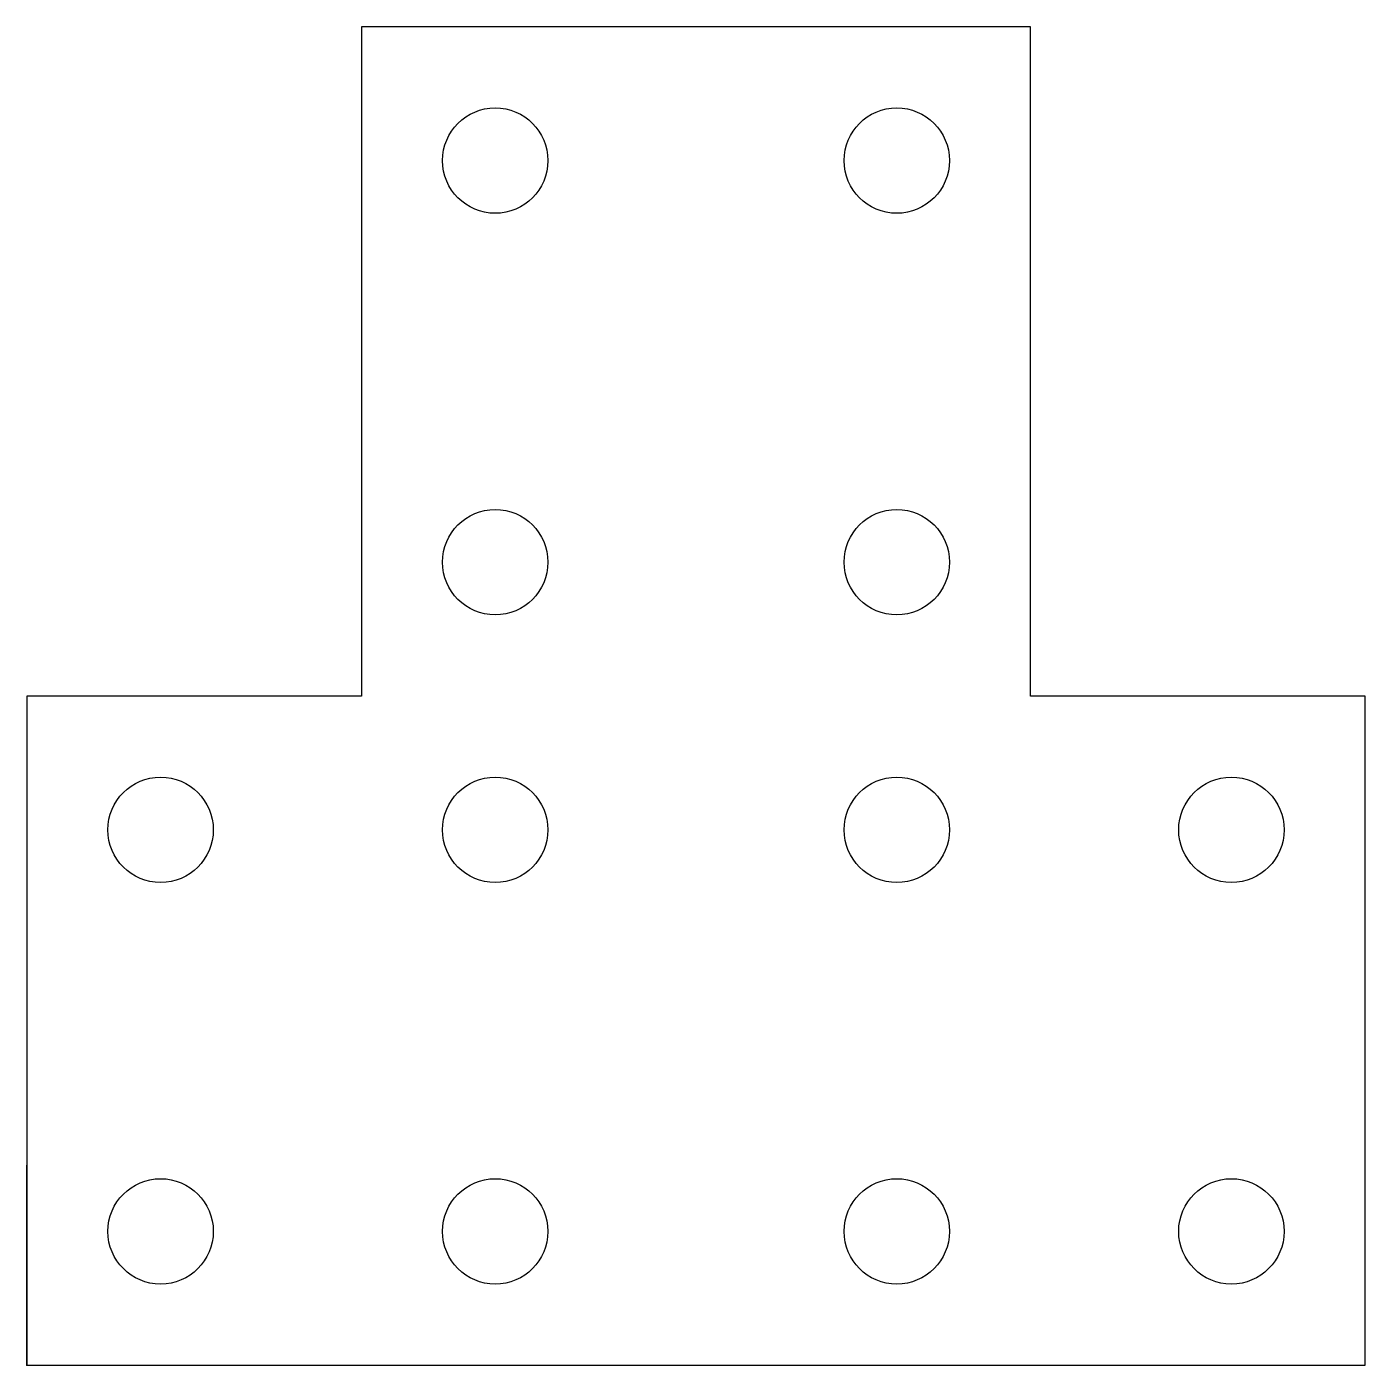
# Model space of a CAD drawing. Header units: millimetres. Extents: x 0 to 40, y 0 to 40.
import ezdxf

# ---------------------------------------------------------------- set-up
doc = ezdxf.new("R2010")
doc.units = ezdxf.units.MM
doc.header["$PDSIZE"] = -1

msp = doc.modelspace()

# ---------------------------------------------------------------- linework, layer by layer
at = {"color": 7, "linetype": 'Continuous', "lineweight": 25}
for p, q in [((10, 40), (10, 20)), ((30, 40), (10, 40)), ((30, 20), (30, 40)), ((10, 20), (0, 20)), ((0, 20), (0, 0)), ((40, 20), (30, 20)), ((40, 0), (40, 20)), ((0, 0), (40, 0))]:
    msp.add_line(p, q, dxfattribs=at)
at = {"color": 7, "linetype": 'Continuous'}
for q in [(0, 5.98), (2.99, 0)]:
    msp.add_line((0, 0), q, dxfattribs=at)
at = {"color": 7, "linetype": 'Continuous', "lineweight": 25}
for centre in [(14, 36), (26, 36), (14, 24), (26, 24), (4, 16), (14, 16), (26, 16), (36, 16), (4, 4), (14, 4), (26, 4), (36, 4)]:
    msp.add_circle(centre, 1.575, dxfattribs=at)
at = {"color": 7, "linetype": 'Continuous'}
msp.add_point((0, 0), dxfattribs=at)

doc.saveas('drawing.dxf')
